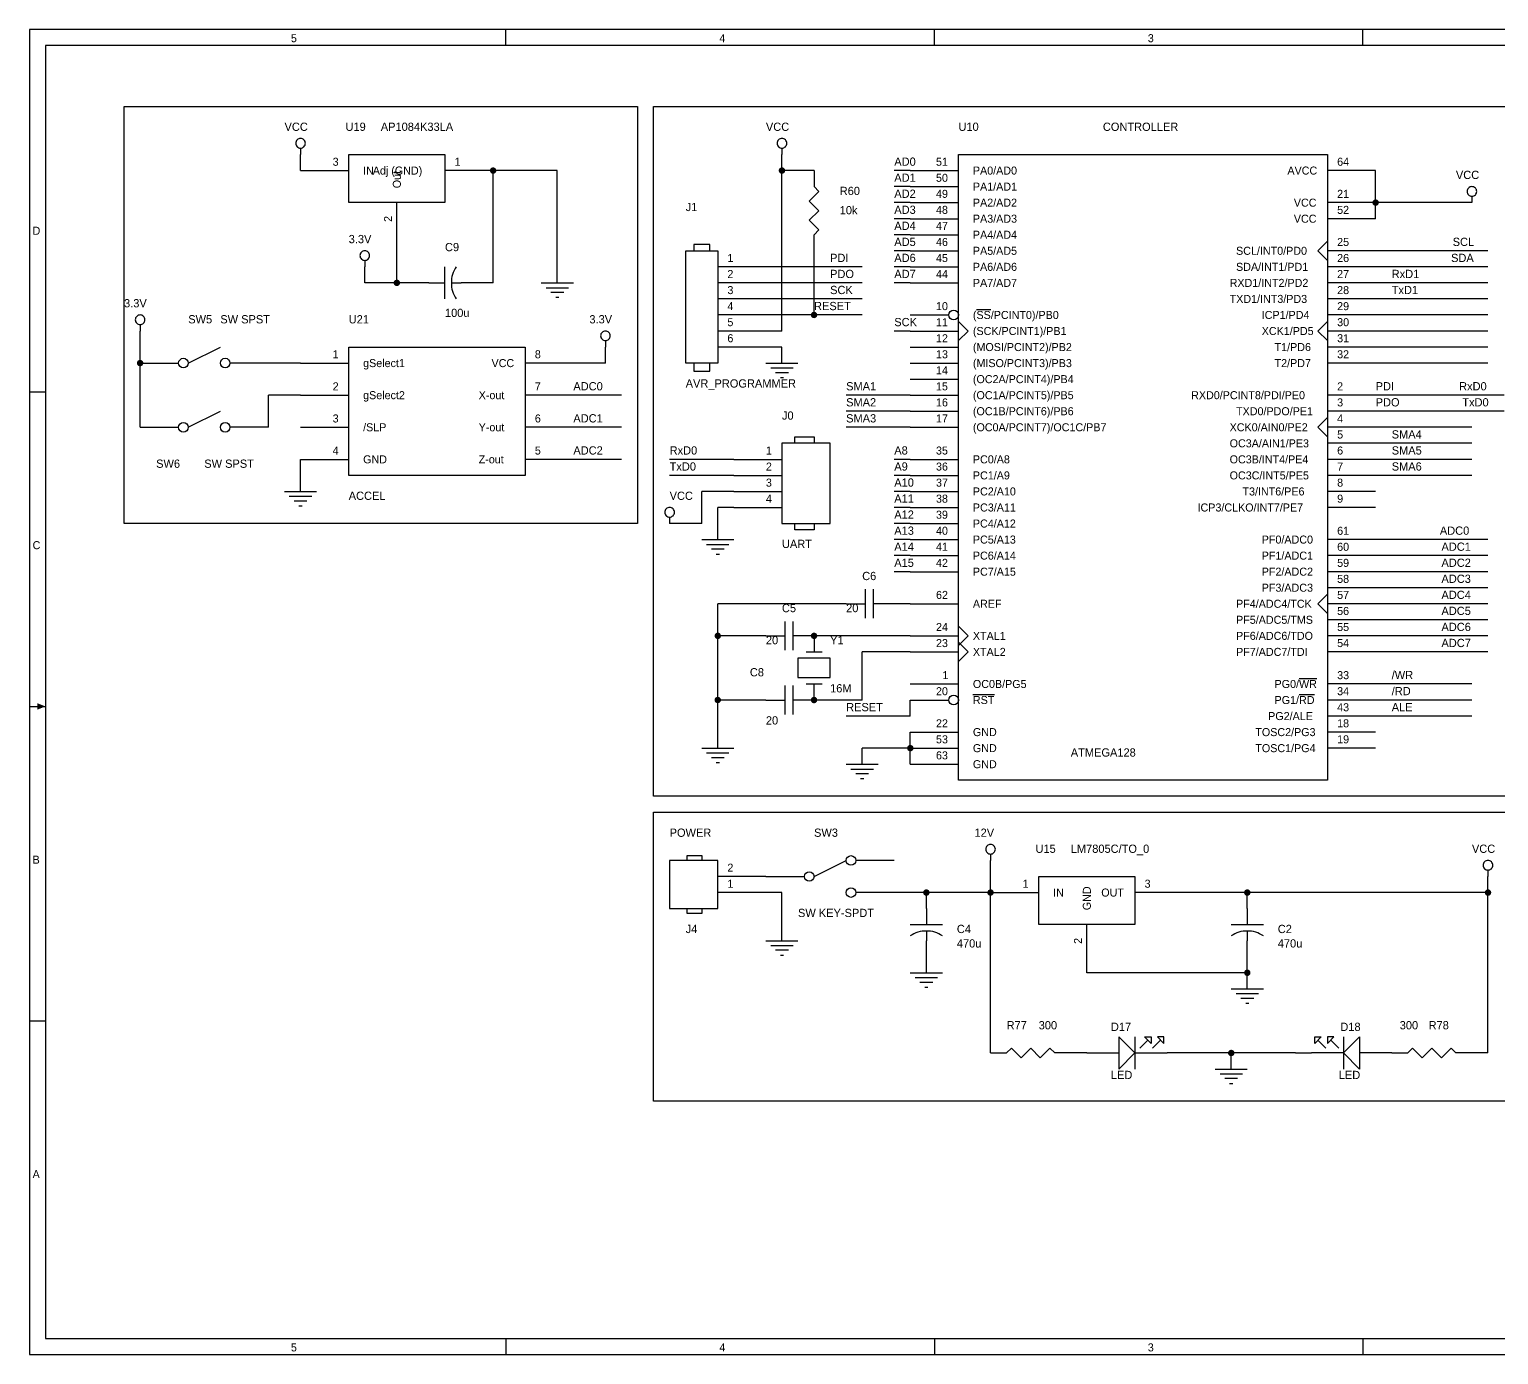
# Model space of a CAD drawing. Extents: x -3 to 347, y 3 to 212.
# Drawn here: x -2.5 to 230, y 2.5 to 212.3 of the extents above; entities that cross this region are included whole.
import ezdxf

# ---------------------------------------------------------------- set-up
doc = ezdxf.new("R2010")
doc.units = 0

msp = doc.modelspace()

# ---------------------------------------------------------------- linework, layer by layer
at = {"layer": 'COMMENTS'}
for points in [[(12.446, 200.152), (93.726, 200.152), (93.726, 134.112), (12.446, 134.112)], [(96.266, 200.152), (233.426, 200.152), (233.426, 90.932), (96.266, 90.932)], [(96.266, 88.392), (233.426, 88.392), (233.426, 42.672), (96.266, 42.672)]]:
    msp.add_lwpolyline(points, close=True, dxfattribs=at)
at = {"layer": 'PARTS'}
for p, q in [((40.386, 189.992), (48.006, 189.992)), ((70.866, 189.992), (63.246, 189.992)), ((121.666, 189.992), (121.666, 187.452)), ((136.906, 189.992), (144.526, 189.992)), ((210.566, 189.992), (202.946, 189.992)), ((136.906, 187.452), (144.526, 187.452)), ((55.626, 177.292), (55.626, 184.912)), ((136.906, 184.912), (144.526, 184.912)), ((210.566, 184.912), (202.946, 184.912)), ((136.906, 182.372), (144.526, 182.372)), ((210.566, 182.372), (202.946, 182.372)), ((121.666, 177.292), (121.666, 179.832)), ((136.906, 179.832), (144.526, 179.832)), ((136.906, 177.292), (144.526, 177.292)), ((202.946, 178.816), (201.422, 177.292)), ((201.422, 177.292), (202.946, 175.768)), ((210.566, 177.292), (202.946, 177.292)), ((114.046, 174.752), (106.426, 174.752)), ((136.906, 174.752), (144.526, 174.752)), ((210.566, 174.752), (202.946, 174.752)), ((60.706, 172.212), (63.246, 172.212)), ((68.326, 172.212), (65.786, 172.212)), ((114.046, 172.212), (106.426, 172.212)), ((136.906, 172.212), (144.526, 172.212)), ((210.566, 172.212), (202.946, 172.212)), ((114.046, 169.672), (106.426, 169.672)), ((210.566, 169.672), (202.946, 169.672)), ((114.046, 167.132), (106.426, 167.132)), ((136.906, 167.132), (143.002, 167.132)), ((144.526, 166.116), (146.05, 164.592)), ((202.946, 166.116), (201.422, 164.592)), ((210.566, 167.132), (202.946, 167.132)), ((114.046, 164.592), (106.426, 164.592)), ((136.906, 164.592), (144.526, 164.592)), ((146.05, 164.592), (144.526, 163.068)), ((201.422, 164.592), (202.946, 163.068)), ((210.566, 164.592), (202.946, 164.592)), ((114.046, 162.052), (106.426, 162.052)), ((136.906, 162.052), (144.526, 162.052)), ((210.566, 162.052), (202.946, 162.052)), ((14.986, 159.512), (21.082, 159.512)), ((35.306, 159.512), (29.21, 159.512)), ((40.386, 159.512), (48.006, 159.512)), ((83.566, 159.512), (75.946, 159.512)), ((136.906, 159.512), (144.526, 159.512)), ((210.566, 159.512), (202.946, 159.512)), ((136.906, 156.972), (144.526, 156.972)), ((40.386, 154.432), (48.006, 154.432)), ((83.566, 154.432), (75.946, 154.432)), ((136.906, 154.432), (144.526, 154.432)), ((210.566, 154.432), (202.946, 154.432)), ((136.906, 151.892), (144.526, 151.892)), ((210.566, 151.892), (202.946, 151.892)), ((14.986, 149.352), (21.082, 149.352)), ((35.306, 149.352), (29.21, 149.352)), ((40.386, 149.352), (48.006, 149.352)), ((83.566, 149.352), (75.946, 149.352)), ((136.906, 149.352), (144.526, 149.352)), ((202.946, 150.876), (201.422, 149.352)), ((201.422, 149.352), (202.946, 147.828)), ((210.566, 149.352), (202.946, 149.352)), ((210.566, 146.812), (202.946, 146.812)), ((40.386, 144.272), (48.006, 144.272)), ((83.566, 144.272), (75.946, 144.272)), ((108.966, 144.272), (116.586, 144.272)), ((136.906, 144.272), (144.526, 144.272)), ((210.566, 144.272), (202.946, 144.272)), ((108.966, 141.732), (116.586, 141.732)), ((136.906, 141.732), (144.526, 141.732)), ((210.566, 141.732), (202.946, 141.732)), ((108.966, 139.192), (116.586, 139.192)), ((136.906, 139.192), (144.526, 139.192)), ((210.566, 139.192), (202.946, 139.192)), ((108.966, 136.652), (116.586, 136.652)), ((136.906, 136.652), (144.526, 136.652)), ((210.566, 136.652), (202.946, 136.652)), ((136.906, 134.112), (144.526, 134.112)), ((136.906, 131.572), (144.526, 131.572)), ((210.566, 131.572), (202.946, 131.572)), ((136.906, 129.032), (144.526, 129.032)), ((210.566, 129.032), (202.946, 129.032)), ((136.906, 126.492), (144.526, 126.492)), ((210.566, 126.492), (202.946, 126.492)), ((210.566, 123.952), (202.946, 123.952)), ((126.746, 121.412), (129.286, 121.412)), ((134.366, 121.412), (131.826, 121.412)), ((136.906, 121.412), (144.526, 121.412)), ((202.946, 122.936), (201.422, 121.412)), ((201.422, 121.412), (202.946, 119.888)), ((210.566, 121.412), (202.946, 121.412)), ((210.566, 118.872), (202.946, 118.872)), ((114.046, 116.332), (116.586, 116.332)), ((121.666, 116.332), (119.126, 116.332)), ((121.666, 116.332), (121.666, 113.792)), ((136.906, 116.332), (144.526, 116.332)), ((144.526, 117.856), (146.05, 116.332)), ((146.05, 116.332), (144.526, 114.808)), ((210.566, 116.332), (202.946, 116.332)), ((144.526, 115.316), (146.05, 113.792)), ((136.906, 113.792), (144.526, 113.792)), ((146.05, 113.792), (144.526, 112.268)), ((210.566, 113.792), (202.946, 113.792)), ((121.666, 106.172), (121.666, 108.712)), ((136.906, 108.712), (144.526, 108.712)), ((210.566, 108.712), (202.946, 108.712)), ((114.046, 106.172), (116.586, 106.172)), ((121.666, 106.172), (119.126, 106.172)), ((136.906, 106.172), (143.002, 106.172)), ((210.566, 106.172), (202.946, 106.172)), ((210.566, 103.632), (202.946, 103.632)), ((136.906, 101.092), (144.526, 101.092)), ((210.566, 101.092), (202.946, 101.092)), ((136.906, 98.552), (144.526, 98.552)), ((210.566, 98.552), (202.946, 98.552)), ((136.906, 96.012), (144.526, 96.012)), ((134.366, 80.772), (128.27, 80.772)), ((114.046, 78.232), (106.426, 78.232)), ((114.046, 78.232), (120.142, 78.232)), ((114.046, 75.692), (106.426, 75.692)), ((134.366, 75.692), (128.27, 75.692)), ((149.606, 75.692), (157.226, 75.692)), ((180.086, 75.692), (172.466, 75.692)), ((139.446, 73.152), (139.446, 70.612)), ((190.246, 73.152), (190.246, 70.612)), ((164.846, 62.992), (164.846, 70.612)), ((139.446, 65.532), (139.446, 68.072)), ((190.246, 65.532), (190.246, 68.072)), ((149.606, 50.292), (152.146, 50.292)), ((162.306, 50.292), (159.766, 50.292)), ((164.846, 50.292), (167.386, 50.292)), ((180.086, 50.292), (177.546, 50.292)), ((197.866, 50.292), (200.406, 50.292)), ((213.106, 50.292), (210.566, 50.292)), ((213.106, 50.292), (215.646, 50.292)), ((225.806, 50.292), (223.266, 50.292))]:
    msp.add_line(p, q, dxfattribs=at)
for points in [[(41.148, 194.31, 0.0985), (41.09, 194.6016, 0.0985), (40.9248, 194.8488, 0.0985), (40.6776, 195.014, 0.0985), (40.386, 195.072, 0.0985), (40.0944, 195.014, 0.0985), (39.8472, 194.8488, 0.0985), (39.682, 194.6016, 0.0985), (39.624, 194.31, 0.0985), (39.682, 194.0184, 0.0985), (39.8472, 193.7712, 0.0985), (40.0944, 193.606, 0.0985), (40.386, 193.548, 0.0985), (40.6776, 193.606, 0.0985), (40.9248, 193.7712, 0.0985), (41.09, 194.0184, 0.0985)], [(117.348, 194.31, 0.0985), (117.29, 194.6016, 0.0985), (117.1248, 194.8488, 0.0985), (116.8776, 195.014, 0.0985), (116.586, 195.072, 0.0985), (116.2944, 195.014, 0.0985), (116.0472, 194.8488, 0.0985), (115.882, 194.6016, 0.0985), (115.824, 194.31, 0.0985), (115.882, 194.0184, 0.0985), (116.0472, 193.7712, 0.0985), (116.2944, 193.606, 0.0985), (116.586, 193.548, 0.0985), (116.8776, 193.606, 0.0985), (117.1248, 193.7712, 0.0985), (117.29, 194.0184, 0.0985)], [(226.568, 186.69, 0.0985), (226.51, 186.9816, 0.0985), (226.3448, 187.2288, 0.0985), (226.0976, 187.394, 0.0985), (225.806, 187.452, 0.0985), (225.5144, 187.394, 0.0985), (225.2672, 187.2288, 0.0985), (225.102, 186.9816, 0.0985), (225.044, 186.69, 0.0985), (225.102, 186.3984, 0.0985), (225.2672, 186.1512, 0.0985), (225.5144, 185.986, 0.0985), (225.806, 185.928, 0.0985), (226.0976, 185.986, 0.0985), (226.3448, 186.1512, 0.0985), (226.51, 186.3984, 0.0985)], [(51.308, 176.53, 0.0985), (51.25, 176.8216, 0.0985), (51.0848, 177.0688, 0.0985), (50.8376, 177.234, 0.0985), (50.546, 177.292, 0.0985), (50.2544, 177.234, 0.0985), (50.0072, 177.0688, 0.0985), (49.842, 176.8216, 0.0985), (49.784, 176.53, 0.0985), (49.842, 176.2384, 0.0985), (50.0072, 175.9912, 0.0985), (50.2544, 175.826, 0.0985), (50.546, 175.768, 0.0985), (50.8376, 175.826, 0.0985), (51.0848, 175.9912, 0.0985), (51.25, 176.2384, 0.0985)], [(15.748, 166.37, 0.0985), (15.69, 166.6616, 0.0985), (15.5248, 166.9088, 0.0985), (15.2776, 167.074, 0.0985), (14.986, 167.132, 0.0985), (14.6944, 167.074, 0.0985), (14.4472, 166.9088, 0.0985), (14.282, 166.6616, 0.0985), (14.224, 166.37, 0.0985), (14.282, 166.0784, 0.0985), (14.4472, 165.8312, 0.0985), (14.6944, 165.666, 0.0985), (14.986, 165.608, 0.0985), (15.2776, 165.666, 0.0985), (15.5248, 165.8312, 0.0985), (15.69, 166.0784, 0.0985)], [(89.408, 163.83, 0.0985), (89.35, 164.1216, 0.0985), (89.1848, 164.3688, 0.0985), (88.9376, 164.534, 0.0985), (88.646, 164.592, 0.0985), (88.3544, 164.534, 0.0985), (88.1072, 164.3688, 0.0985), (87.942, 164.1216, 0.0985), (87.884, 163.83, 0.0985), (87.942, 163.5384, 0.0985), (88.1072, 163.2912, 0.0985), (88.3544, 163.126, 0.0985), (88.646, 163.068, 0.0985), (88.9376, 163.126, 0.0985), (89.1848, 163.2912, 0.0985), (89.35, 163.5384, 0.0985)], [(99.568, 135.89, 0.0985), (99.51, 136.1816, 0.0985), (99.3448, 136.4288, 0.0985), (99.0976, 136.594, 0.0985), (98.806, 136.652, 0.0985), (98.5144, 136.594, 0.0985), (98.2672, 136.4288, 0.0985), (98.102, 136.1816, 0.0985), (98.044, 135.89, 0.0985), (98.102, 135.5984, 0.0985), (98.2672, 135.3512, 0.0985), (98.5144, 135.186, 0.0985), (98.806, 135.128, 0.0985), (99.0976, 135.186, 0.0985), (99.3448, 135.3512, 0.0985), (99.51, 135.5984, 0.0985)], [(150.368, 82.55, 0.0985), (150.31, 82.8416, 0.0985), (150.1448, 83.0888, 0.0985), (149.8976, 83.254, 0.0985), (149.606, 83.312, 0.0985), (149.3144, 83.254, 0.0985), (149.0672, 83.0888, 0.0985), (148.902, 82.8416, 0.0985), (148.844, 82.55, 0.0985), (148.902, 82.2584, 0.0985), (149.0672, 82.0112, 0.0985), (149.3144, 81.846, 0.0985), (149.606, 81.788, 0.0985), (149.8976, 81.846, 0.0985), (150.1448, 82.0112, 0.0985), (150.31, 82.2584, 0.0985)], [(229.108, 80.01, 0.0985), (229.05, 80.3016, 0.0985), (228.8848, 80.5488, 0.0985), (228.6376, 80.714, 0.0985), (228.346, 80.772, 0.0985), (228.0544, 80.714, 0.0985), (227.8072, 80.5488, 0.0985), (227.642, 80.3016, 0.0985), (227.584, 80.01, 0.0985), (227.642, 79.7184, 0.0985), (227.8072, 79.4712, 0.0985), (228.0544, 79.306, 0.0985), (228.346, 79.248, 0.0985), (228.6376, 79.306, 0.0985), (228.8848, 79.4712, 0.0985), (229.05, 79.7184, 0.0985)]]:
    msp.add_lwpolyline(points, format="xyb", close=True, dxfattribs=at)
for points in [[(40.386, 193.548), (40.386, 192.532)], [(116.586, 193.548), (116.586, 192.532)], [(122.428, 186.69), (120.904, 185.166)], [(121.666, 187.452), (122.428, 186.69)], [(120.904, 185.166), (122.428, 183.642)], [(225.806, 185.928), (225.806, 184.912)], [(122.428, 183.642), (120.904, 182.118)], [(120.904, 182.118), (122.428, 180.594)], [(122.428, 180.594), (121.666, 179.832)], [(105.156, 177.292), (105.156, 177.292), (105.156, 178.308), (102.616, 178.308), (102.616, 177.292)], [(50.546, 175.768), (50.546, 174.752)], [(63.246, 169.672), (63.246, 174.752)], [(64.262, 172.212), (65.786, 172.212)], [(78.486, 172.212), (83.566, 172.212)], [(79.248, 171.45), (82.804, 171.45)], [(82.042, 170.688), (80.01, 170.688)], [(80.772, 169.926), (81.28, 169.926)], [(14.986, 165.608), (14.986, 164.592)], [(88.646, 163.068), (88.646, 162.052)], [(22.606, 159.512), (27.686, 162.052)], [(102.616, 159.512), (102.616, 159.258), (102.616, 158.242), (105.156, 158.242), (105.156, 159.512)], [(114.046, 159.512), (119.126, 159.512)], [(114.808, 158.75), (118.364, 158.75)], [(117.602, 157.988), (115.57, 157.988)], [(116.332, 157.226), (116.84, 157.226)], [(22.606, 149.352), (27.686, 151.892)], [(118.618, 146.812), (118.618, 146.812), (118.618, 147.828), (121.666, 147.828), (121.666, 146.812)], [(37.846, 139.192), (42.926, 139.192)], [(38.608, 138.43), (42.164, 138.43)], [(41.402, 137.668), (39.37, 137.668)], [(40.132, 136.906), (40.64, 136.906)], [(98.806, 135.128), (98.806, 134.112)], [(121.666, 134.112), (121.666, 134.112), (121.666, 133.096), (118.618, 133.096), (118.618, 134.112)], [(103.886, 131.572), (108.966, 131.572)], [(104.648, 130.81), (108.204, 130.81)], [(107.442, 130.048), (105.41, 130.048)], [(106.172, 129.286), (106.68, 129.286)], [(129.794, 119.126), (129.794, 123.698)], [(131.064, 119.126), (131.064, 123.698)], [(129.286, 121.412), (129.794, 121.412)], [(131.826, 121.412), (131.064, 121.412)], [(117.094, 114.046), (117.094, 118.618)], [(118.364, 114.046), (118.364, 118.618)], [(116.586, 116.332), (117.094, 116.332)], [(119.126, 116.332), (118.364, 116.332)], [(124.206, 112.776), (119.126, 112.776)], [(119.126, 112.776), (119.126, 109.728)], [(120.396, 113.792), (122.936, 113.792)], [(124.206, 109.728), (124.206, 112.776)], [(119.126, 109.728), (124.206, 109.728)], [(117.094, 103.886), (117.094, 108.458)], [(118.364, 103.886), (118.364, 108.458)], [(120.396, 108.712), (122.936, 108.712)], [(116.586, 106.172), (117.094, 106.172)], [(119.126, 106.172), (118.364, 106.172)], [(103.886, 98.552), (108.966, 98.552)], [(104.648, 97.79), (108.204, 97.79)], [(107.442, 97.028), (105.41, 97.028)], [(106.172, 96.266), (106.68, 96.266)], [(126.746, 96.012), (131.826, 96.012)], [(127.508, 95.25), (131.064, 95.25)], [(130.302, 94.488), (128.27, 94.488)], [(129.032, 93.726), (129.54, 93.726)], [(101.6, 80.772), (101.6, 80.772), (101.6, 81.534), (103.886, 81.534), (103.886, 80.772)], [(149.606, 81.788), (149.606, 80.772)], [(121.666, 78.232), (126.746, 80.772)], [(228.346, 79.248), (228.346, 78.232)], [(103.886, 73.152), (103.886, 73.152), (103.886, 72.39), (101.6, 72.39), (101.6, 73.152)], [(136.906, 70.612), (141.986, 70.612)], [(187.706, 70.612), (192.786, 70.612)], [(114.046, 68.072), (119.126, 68.072)], [(139.446, 69.596), (139.446, 68.072)], [(190.246, 69.596), (190.246, 68.072)], [(114.808, 67.31), (118.364, 67.31)], [(117.602, 66.548), (115.57, 66.548)], [(116.332, 65.786), (116.84, 65.786)], [(136.906, 62.992), (141.986, 62.992)], [(137.668, 62.23), (141.224, 62.23)], [(140.462, 61.468), (138.43, 61.468)], [(139.192, 60.706), (139.7, 60.706)], [(187.706, 60.452), (192.786, 60.452)], [(188.468, 59.69), (192.024, 59.69)], [(191.262, 58.928), (189.23, 58.928)], [(189.992, 58.166), (190.5, 58.166)], [(172.466, 52.832), (172.466, 47.752)], [(174.498, 52.324), (173.228, 51.054)], [(176.53, 52.324), (175.26, 51.054)], [(201.422, 52.324), (202.692, 51.054)], [(203.454, 52.324), (204.724, 51.054)], [(205.486, 52.832), (205.486, 47.752)], [(152.146, 50.292), (152.908, 51.054)], [(152.908, 51.054), (154.432, 49.53)], [(154.432, 49.53), (155.956, 51.054)], [(155.956, 51.054), (157.48, 49.53)], [(157.48, 49.53), (159.004, 51.054)], [(159.004, 51.054), (159.766, 50.292)], [(167.386, 50.292), (169.926, 50.292)], [(172.466, 50.292), (177.546, 50.292)], [(205.486, 50.292), (200.406, 50.292)], [(210.566, 50.292), (208.026, 50.292)], [(216.408, 51.054), (215.646, 50.292)], [(217.932, 49.53), (216.408, 51.054)], [(219.456, 51.054), (217.932, 49.53)], [(220.98, 49.53), (219.456, 51.054)], [(222.504, 51.054), (220.98, 49.53)], [(223.266, 50.292), (222.504, 51.054)], [(185.166, 47.752), (190.246, 47.752)], [(185.928, 46.99), (189.484, 46.99)], [(188.722, 46.228), (186.69, 46.228)], [(187.452, 45.466), (187.96, 45.466)]]:
    msp.add_lwpolyline(points, dxfattribs=at)
for points in [[(48.006, 192.532), (63.246, 192.532), (63.246, 184.912), (48.006, 184.912)], [(144.526, 192.532), (202.946, 192.532), (202.946, 93.472), (144.526, 93.472)], [(101.346, 177.292), (106.426, 177.292), (106.426, 159.512), (101.346, 159.512)], [(48.006, 162.052), (75.946, 162.052), (75.946, 141.732), (48.006, 141.732)], [(124.206, 146.812), (116.586, 146.812), (116.586, 134.112), (124.206, 134.112)], [(98.806, 73.152), (106.426, 73.152), (106.426, 80.772), (98.806, 80.772)], [(157.226, 78.232), (172.466, 78.232), (172.466, 70.612), (157.226, 70.612)], [(169.926, 52.832), (169.926, 47.752), (172.466, 50.292), (169.926, 52.832)], [(173.99, 52.832), (175.006, 52.832), (175.006, 51.816), (173.99, 52.832)], [(177.038, 52.832), (176.022, 52.832), (177.038, 51.816), (177.038, 52.832)], [(200.914, 52.832), (201.93, 52.832), (200.914, 51.816), (200.914, 52.832)], [(203.962, 52.832), (202.946, 52.832), (202.946, 51.816), (203.962, 52.832)], [(208.026, 52.832), (208.026, 47.752), (205.486, 50.292), (208.026, 52.832)]]:
    msp.add_lwpolyline(points, close=True, dxfattribs=at)
for points in [[(65.024, 174.752, 0.1654), (64.262, 172.212)], [(64.262, 172.212, 0.1654), (65.024, 169.672)], [(139.446, 69.596, 0.1654), (136.906, 68.834)], [(141.986, 68.834, 0.1654), (139.446, 69.596)], [(190.246, 69.596, 0.1654), (187.706, 68.834)], [(192.786, 68.834, 0.1654), (190.246, 69.596)]]:
    msp.add_lwpolyline(points, format="xyb", dxfattribs=at)
for centre in [(143.764, 167.132), (21.844, 159.512), (28.448, 159.512), (21.844, 149.352), (28.448, 149.352), (143.764, 106.172), (127.508, 80.772), (120.904, 78.232), (127.508, 75.692)]:
    msp.add_circle(centre, 0.762, dxfattribs=at)
at = {"layer": 'TITLE'}
for points in [[(-2.54, 2.54), (347.218, 2.54), (347.218, 212.344), (-2.54, 212.344)], [(0, 5.08), (344.678, 5.08), (344.678, 209.804), (0, 209.804)]]:
    msp.add_lwpolyline(points, close=True, dxfattribs=at)
for points in [[(72.898, 209.804), (72.898, 212.344)], [(140.716, 209.804), (140.716, 212.344)], [(208.534, 209.804), (208.534, 212.344)], [(-2.54, 154.94), (0, 154.94)], [(-2.54, 105.156), (0, 105.156)], [(-2.54, 55.372), (0, 55.372)], [(72.898, 5.08), (72.898, 2.54)], [(140.716, 5.08), (140.716, 2.54)], [(208.534, 5.08), (208.534, 2.54)]]:
    msp.add_lwpolyline(points, dxfattribs=at)
msp.add_solid([(0, 105.156), (-1.27, 105.664), (-1.27, 104.648), (-1.27, 105.156)], dxfattribs=at)
msp.add_solid([(0, 105.156), (-1.27, 105.664), (-1.27, 104.648), (-1.27, 105.156)], dxfattribs=at)
msp.add_solid([(0, 105.156), (-1.27, 105.664), (-1.27, 104.648), (-1.27, 105.156)], dxfattribs=at)
at = {"layer": 'WIRE'}
for points in [[(40.386, 189.992), (40.386, 192.532)], [(116.586, 189.992), (116.586, 192.532)], [(81.026, 189.992), (70.866, 189.992)], [(70.866, 172.212), (70.866, 189.992)], [(81.026, 172.212), (81.026, 189.992)], [(116.586, 164.592), (116.586, 189.992)], [(121.666, 189.992), (116.586, 189.992)], [(136.906, 189.992), (134.366, 189.992)], [(210.566, 184.912), (210.566, 189.992)], [(136.906, 187.452), (134.366, 187.452)], [(136.906, 184.912), (134.366, 184.912)], [(210.566, 182.372), (210.566, 184.912)], [(225.806, 184.912), (210.566, 184.912)], [(136.906, 182.372), (134.366, 182.372)], [(136.906, 179.832), (134.366, 179.832)], [(55.626, 172.212), (55.626, 177.292)], [(121.666, 167.132), (121.666, 177.292)], [(136.906, 177.292), (134.366, 177.292)], [(228.346, 177.292), (210.566, 177.292)], [(50.546, 172.212), (50.546, 174.752)], [(129.286, 174.752), (114.046, 174.752)], [(136.906, 174.752), (134.366, 174.752)], [(228.346, 174.752), (210.566, 174.752)], [(55.626, 172.212), (50.546, 172.212)], [(60.706, 172.212), (55.626, 172.212)], [(70.866, 172.212), (68.326, 172.212)], [(129.286, 172.212), (114.046, 172.212)], [(136.906, 172.212), (134.366, 172.212)], [(228.346, 172.212), (210.566, 172.212)], [(129.286, 169.672), (114.046, 169.672)], [(228.346, 169.672), (210.566, 169.672)], [(121.666, 167.132), (114.046, 167.132)], [(129.286, 167.132), (121.666, 167.132)], [(228.346, 167.132), (210.566, 167.132)], [(14.986, 159.512), (14.986, 164.592)], [(116.586, 164.592), (114.046, 164.592)], [(136.906, 164.592), (134.366, 164.592)], [(228.346, 164.592), (210.566, 164.592)], [(88.646, 159.512), (88.646, 162.052)], [(116.586, 162.052), (114.046, 162.052)], [(116.586, 159.512), (116.586, 162.052)], [(228.346, 162.052), (210.566, 162.052)], [(14.986, 149.352), (14.986, 159.512)], [(40.386, 159.512), (35.306, 159.512)], [(88.646, 159.512), (83.566, 159.512)], [(228.346, 159.512), (210.566, 159.512)], [(40.386, 154.432), (35.306, 154.432)], [(35.306, 149.352), (35.306, 154.432)], [(91.186, 154.432), (83.566, 154.432)], [(136.906, 154.432), (126.746, 154.432)], [(230.886, 154.432), (210.566, 154.432)], [(136.906, 151.892), (126.746, 151.892)], [(230.886, 151.892), (210.566, 151.892)], [(91.186, 149.352), (83.566, 149.352)], [(136.906, 149.352), (126.746, 149.352)], [(225.806, 149.352), (210.566, 149.352)], [(225.806, 146.812), (210.566, 146.812)], [(40.386, 139.192), (40.386, 144.272)], [(91.186, 144.272), (83.566, 144.272)], [(108.966, 144.272), (98.806, 144.272)], [(136.906, 144.272), (134.366, 144.272)], [(225.806, 144.272), (210.566, 144.272)], [(108.966, 141.732), (98.806, 141.732)], [(136.906, 141.732), (134.366, 141.732)], [(225.806, 141.732), (210.566, 141.732)], [(103.886, 134.112), (103.886, 139.192)], [(108.966, 139.192), (103.886, 139.192)], [(136.906, 139.192), (134.366, 139.192)], [(108.966, 136.652), (106.426, 136.652)], [(106.426, 131.572), (106.426, 136.652)], [(136.906, 136.652), (134.366, 136.652)], [(103.886, 134.112), (98.806, 134.112)], [(136.906, 134.112), (134.366, 134.112)], [(136.906, 131.572), (134.366, 131.572)], [(228.346, 131.572), (210.566, 131.572)], [(136.906, 129.032), (134.366, 129.032)], [(228.346, 129.032), (210.566, 129.032)], [(136.906, 126.492), (134.366, 126.492)], [(228.346, 126.492), (210.566, 126.492)], [(228.346, 123.952), (210.566, 123.952)], [(126.746, 121.412), (106.426, 121.412)], [(106.426, 116.332), (106.426, 121.412)], [(136.906, 121.412), (134.366, 121.412)], [(228.346, 121.412), (210.566, 121.412)], [(228.346, 118.872), (210.566, 118.872)], [(114.046, 116.332), (106.426, 116.332)], [(106.426, 106.172), (106.426, 116.332)], [(136.906, 116.332), (121.666, 116.332)], [(228.346, 116.332), (210.566, 116.332)], [(136.906, 113.792), (129.286, 113.792)], [(129.286, 106.172), (129.286, 113.792)], [(228.346, 113.792), (210.566, 113.792)], [(225.806, 108.712), (210.566, 108.712)], [(106.426, 98.552), (106.426, 106.172)], [(114.046, 106.172), (106.426, 106.172)], [(129.286, 106.172), (121.666, 106.172)], [(136.906, 103.632), (136.906, 106.172)], [(225.806, 106.172), (210.566, 106.172)], [(136.906, 103.632), (126.746, 103.632)], [(225.806, 103.632), (210.566, 103.632)], [(136.906, 98.552), (136.906, 101.092)], [(136.906, 98.552), (129.286, 98.552)], [(129.286, 96.012), (129.286, 98.552)], [(136.906, 96.012), (136.906, 98.552)], [(149.606, 75.692), (149.606, 80.772)], [(228.346, 75.692), (228.346, 78.232)], [(116.586, 75.692), (114.046, 75.692)], [(116.586, 68.072), (116.586, 75.692)], [(139.446, 75.692), (134.366, 75.692)], [(149.606, 75.692), (139.446, 75.692)], [(139.446, 73.152), (139.446, 75.692)], [(149.606, 50.292), (149.606, 75.692)], [(190.246, 75.692), (180.086, 75.692)], [(190.246, 73.152), (190.246, 75.692)], [(228.346, 75.692), (190.246, 75.692)], [(228.346, 50.292), (228.346, 75.692)], [(139.446, 62.992), (139.446, 65.532)], [(190.246, 62.992), (190.246, 65.532)], [(190.246, 62.992), (164.846, 62.992)], [(190.246, 60.452), (190.246, 62.992)], [(164.846, 50.292), (162.306, 50.292)], [(187.706, 50.292), (180.086, 50.292)], [(197.866, 50.292), (187.706, 50.292)], [(187.706, 47.752), (187.706, 50.292)], [(228.346, 50.292), (225.806, 50.292)]]:
    msp.add_lwpolyline(points, dxfattribs=at)
at = {"layer": 'WIRE', "const_width": 0.508}
for points in [[(70.612, 189.992, 1), (71.12, 189.992, 1)], [(116.332, 189.992, 1), (116.84, 189.992, 1)], [(210.312, 184.912, 1), (210.82, 184.912, 1)], [(55.372, 172.212, 1), (55.88, 172.212, 1)], [(121.412, 167.132, 1), (121.92, 167.132, 1)], [(14.732, 159.512, 1), (15.24, 159.512, 1)], [(106.172, 116.332, 1), (106.68, 116.332, 1)], [(121.412, 116.332, 1), (121.92, 116.332, 1)], [(106.172, 106.172, 1), (106.68, 106.172, 1)], [(121.412, 106.172, 1), (121.92, 106.172, 1)], [(136.652, 98.552, 1), (137.16, 98.552, 1)], [(139.192, 75.692, 1), (139.7, 75.692, 1)], [(149.352, 75.692, 1), (149.86, 75.692, 1)], [(189.992, 75.692, 1), (190.5, 75.692, 1)], [(228.092, 75.692, 1), (228.6, 75.692, 1)], [(228.092, 75.692, 1), (228.6, 75.692, 1)], [(189.992, 62.992, 1), (190.5, 62.992, 1)], [(187.452, 50.292, 1), (187.96, 50.292, 1)]]:
    msp.add_lwpolyline(points, format="xyb", close=True, dxfattribs=at)

# ---------------------------------------------------------------- texts
at = {"layer": 'COMMENTS'}
msp.add_text('CONTROLLER', height=1.3057, dxfattribs=at).set_placement((167.386, 196.2763))
at = {"layer": 'PARTS'}
for s, p in [('3', (45.466, 190.754)), ('1', (64.77, 190.754)), ('51', (140.97, 190.754)), ('64', (204.47, 190.754)), ('IN', (50.292, 189.357)), ('Adj (GND)', (51.816, 189.357)), ('50', (140.97, 188.214)), ('PA0/AD0', (146.812, 189.357)), ('AVCC', (196.596, 189.357)), ('49', (140.97, 185.674)), ('PA1/AD1', (146.812, 186.817)), ('21', (204.47, 185.674)), ('48', (140.97, 183.134)), ('PA2/AD2', (146.812, 184.277)), ('VCC', (197.612, 184.277)), ('52', (204.47, 183.134)), ('47', (140.97, 180.594)), ('PA3/AD3', (146.812, 181.737)), ('VCC', (197.612, 181.737)), ('46', (140.97, 178.054)), ('PA4/AD4', (146.812, 179.197)), ('25', (204.47, 178.054)), ('1', (107.95, 175.514)), ('45', (140.97, 175.514)), ('PA5/AD5', (146.812, 176.657)), ('SCL/INT0/PD0', (188.468, 176.657)), ('26', (204.47, 175.514)), ('PA6/AD6', (146.812, 174.117)), ('SDA/INT1/PD1', (188.468, 174.117)), ('2', (107.95, 172.974)), ('44', (140.97, 172.974)), ('PA7/AD7', (146.812, 171.577)), ('RXD1/INT2/PD2', (187.452, 171.577)), ('27', (204.47, 172.974)), ('3', (107.95, 170.434)), ('TXD1/INT3/PD3', (187.452, 169.037)), ('28', (204.47, 170.434)), ('4', (107.95, 167.894)), ('10', (140.97, 167.894)), ('(%%oSS%%o/PCINT0)/PB0', (146.812, 166.497)), ('ICP1/PD4', (192.532, 166.497)), ('29', (204.47, 167.894)), ('5', (107.95, 165.354)), ('11', (140.97, 165.354)), ('(SCK/PCINT1)/PB1', (146.812, 163.957)), ('XCK1/PD5', (192.532, 163.957)), ('30', (204.47, 165.354)), ('6', (107.95, 162.814)), ('12', (140.97, 162.814)), ('31', (204.47, 162.814)), ('1', (45.466, 160.274)), ('8', (77.47, 160.274)), ('13', (140.97, 160.274)), ('(MOSI/PCINT2)/PB2', (146.812, 161.417)), ('T1/PD6', (194.564, 161.417)), ('32', (204.47, 160.274)), ('gSelect1', (50.292, 158.877)), ('VCC', (70.612, 158.877)), ('14', (140.97, 157.734)), ('(MISO/PCINT3)/PB3', (146.812, 158.877)), ('T2/PD7', (194.564, 158.877)), ('2', (45.466, 155.194)), ('7', (77.47, 155.194)), ('15', (140.97, 155.194)), ('(OC2A/PCINT4)/PB4', (146.812, 156.337)), ('2', (204.47, 155.194)), ('gSelect2', (50.292, 153.797)), ('X-out', (68.58, 153.797)), ('16', (140.97, 152.654)), ('(OC1A/PCINT5)/PB5', (146.812, 153.797)), ('RXD0/PCINT8/PDI/PE0', (181.356, 153.797)), ('3', (204.47, 152.654)), ('3', (45.466, 150.114)), ('6', (77.47, 150.114)), ('17', (140.97, 150.114)), ('(OC1B/PCINT6)/PB6', (146.812, 151.257)), ('TXD0/PDO/PE1', (188.468, 151.257)), ('4', (204.47, 150.114)), ('/SLP', (50.292, 148.717)), ('Y-out', (68.58, 148.717)), ('(OC0A/PCINT7)/OC1C/PB7', (146.812, 148.717)), ('XCK0/AIN0/PE2', (187.452, 148.717)), ('OC3A/AIN1/PE3', (187.452, 146.177)), ('5', (204.47, 147.574)), ('4', (45.466, 145.034)), ('GND', (50.292, 143.637)), ('Z-out', (68.58, 143.637)), ('5', (77.47, 145.034)), ('1', (114.046, 145.034)), ('35', (140.97, 145.034)), ('PC0/A8', (146.812, 143.637)), ('OC3B/INT4/PE4', (187.452, 143.637)), ('6', (204.47, 145.034)), ('2', (114.046, 142.494)), ('36', (140.97, 142.494)), ('PC1/A9', (146.812, 141.097)), ('OC3C/INT5/PE5', (187.452, 141.097)), ('7', (204.47, 142.494)), ('3', (114.046, 139.954)), ('37', (140.97, 139.954)), ('PC2/A10', (146.812, 138.557)), ('T3/INT6/PE6', (189.484, 138.557)), ('8', (204.47, 139.954)), ('4', (114.046, 137.414)), ('38', (140.97, 137.414)), ('PC3/A11', (146.812, 136.017)), ('ICP3/CLKO/INT7/PE7', (182.372, 136.017)), ('9', (204.47, 137.414)), ('39', (140.97, 134.874)), ('40', (140.97, 132.334)), ('PC4/A12', (146.812, 133.477)), ('61', (204.47, 132.334)), ('41', (140.97, 129.794)), ('PC5/A13', (146.812, 130.937)), ('PF0/ADC0', (192.532, 130.937)), ('60', (204.47, 129.794)), ('42', (140.97, 127.254)), ('PC6/A14', (146.812, 128.397)), ('PF1/ADC1', (192.532, 128.397)), ('59', (204.47, 127.254)), ('PC7/A15', (146.812, 125.857)), ('PF2/ADC2', (192.532, 125.857)), ('58', (204.47, 124.714)), ('62', (140.97, 122.174)), ('PF3/ADC3', (192.532, 123.317)), ('57', (204.47, 122.174)), ('AREF', (146.812, 120.777)), ('PF4/ADC4/TCK', (188.468, 120.777)), ('PF5/ADC5/TMS', (188.468, 118.237)), ('56', (204.47, 119.634)), ('24', (140.97, 117.094)), ('XTAL1', (146.812, 115.697)), ('PF6/ADC6/TDO', (188.468, 115.697)), ('55', (204.47, 117.094)), ('23', (140.97, 114.554)), ('XTAL2', (146.812, 113.157)), ('PF7/ADC7/TDI', (188.468, 113.157)), ('54', (204.47, 114.554)), ('1', (141.986, 109.474)), ('OC0B/PG5', (146.812, 108.077)), ('PG0/%%oWR%%o', (194.564, 108.077)), ('33', (204.47, 109.474)), ('20', (140.97, 106.934)), ('%%oRST%%o', (146.812, 105.537)), ('PG1/%%oRD%%o', (194.564, 105.537)), ('34', (204.47, 106.934)), ('43', (204.47, 104.394)), ('22', (140.97, 101.854)), ('PG2/ALE', (193.548, 102.997)), ('18', (204.47, 101.854)), ('53', (140.97, 99.314)), ('GND', (146.812, 100.457)), ('TOSC2/PG3', (191.516, 100.457)), ('19', (204.47, 99.314)), ('63', (140.97, 96.774)), ('GND', (146.812, 97.917)), ('TOSC1/PG4', (191.516, 97.917)), ('GND', (146.812, 95.377)), ('2', (107.95, 78.994)), ('1', (107.95, 76.454)), ('1', (154.686, 76.454)), ('3', (173.99, 76.454)), ('IN', (159.512, 75.057)), ('OUT', (167.132, 75.057))]:
    msp.add_text(s, height=1.27, dxfattribs=at).set_placement(p)
for s, p in [('Out', (56.261, 187.198)), ('2', (54.864, 181.864)), ('GND', (165.481, 72.898)), ('2', (164.084, 67.564))]:
    msp.add_text(s, height=1.27, rotation=90, dxfattribs=at).set_placement(p)
at = {"layer": 'PARTTEXT'}
for s, p in [('VCC', (37.846, 196.2763)), ('U19', (47.498, 196.2763)), ('AP1084K33LA', (53.086, 196.2763)), ('VCC', (114.046, 196.2763)), ('U10', (144.526, 196.2763)), ('VCC', (223.266, 188.6563)), ('R60', (125.73, 186.1163)), ('J1', (101.346, 183.5763)), ('10k', (125.73, 183.0683)), ('3.3V', (48.006, 178.4963)), ('C9', (63.246, 177.2263)), ('3.3V', (12.446, 168.3363)), ('100u', (63.246, 166.8123)), ('SW5', (22.606, 165.7963)), ('SW SPST', (27.686, 165.7963)), ('U21', (48.006, 165.7963)), ('3.3V', (86.106, 165.7963)), ('AVR_PROGRAMMER', (101.346, 155.6363)), ('J0', (116.586, 150.5563)), ('SW6', (17.526, 142.9363)), ('SW SPST', (25.146, 142.9363)), ('ACCEL', (48.006, 137.8563)), ('VCC', (98.806, 137.8563)), ('UART', (116.586, 130.2363)), ('C6', (129.286, 125.1563)), ('C5', (116.586, 120.0763)), ('20', (126.746, 120.0763)), ('20', (114.046, 114.9963)), ('Y1', (124.206, 114.9963)), ('C8', (111.506, 109.9163)), ('16M', (124.206, 107.3763)), ('20', (114.046, 102.2963)), ('ATMEGA128', (162.306, 97.2163)), ('POWER', (98.806, 84.5163)), ('SW3', (121.666, 84.5163)), ('12V', (147.066, 84.5163)), ('U15', (156.718, 81.9763)), ('LM7805C/TO_0', (162.306, 81.9763)), ('VCC', (225.806, 81.9763)), ('SW KEY-SPDT', (119.126, 71.8163)), ('J4', (101.346, 69.2763)), ('C4', (144.272, 69.2763)), ('C2', (195.072, 69.2763)), ('470u', (144.272, 66.9903)), ('470u', (195.072, 66.9903)), ('R77', (152.146, 54.0363)), ('300', (157.226, 54.0363)), ('D17', (168.656, 53.7823)), ('D18', (204.978, 53.7823)), ('300', (214.376, 54.0363)), ('R78', (218.948, 54.0363)), ('LED', (168.656, 46.1623)), ('LED', (204.724, 46.1623))]:
    msp.add_text(s, height=1.3057, dxfattribs=at).set_placement(p)
at = {"layer": 'TITLE'}
for s, p in [('5', (38.862, 210.312)), ('4', (106.68, 210.312)), ('3', (174.498, 210.312)), ('D', (-2.032, 179.832)), ('C', (-2.032, 130.048)), ('B', (-2.032, 80.264)), ('A', (-2.032, 30.48)), ('5', (38.862, 3.048)), ('4', (106.68, 3.048)), ('3', (174.498, 3.048))]:
    msp.add_text(s, height=1.27, dxfattribs=at).set_placement(p)
at = {"layer": 'WIRETEXT'}
for s, p in [('AD0', (134.366, 190.754)), ('AD1', (134.366, 188.214)), ('AD2', (134.366, 185.674)), ('AD3', (134.366, 183.134)), ('AD4', (134.366, 180.594)), ('AD5', (134.366, 178.054)), ('SCL', (222.758, 178.054)), ('PDI', (124.206, 175.514)), ('AD6', (134.366, 175.514)), ('SDA', (222.504, 175.514)), ('PDO', (124.206, 172.974)), ('AD7', (134.366, 172.974)), ('RxD1', (213.106, 172.974)), ('SCK', (124.206, 170.434)), ('TxD1', (213.106, 170.434)), ('RESET', (121.666, 167.894)), ('SCK', (134.366, 165.354)), ('ADC0', (83.566, 155.194)), ('SMA1', (126.746, 155.194)), ('PDI', (210.566, 155.194)), ('RxD0', (223.774, 155.194)), ('SMA2', (126.746, 152.654)), ('PDO', (210.566, 152.654)), ('TxD0', (224.282, 152.654)), ('ADC1', (83.566, 150.114)), ('SMA3', (126.746, 150.114)), ('SMA4', (213.106, 147.574)), ('ADC2', (83.566, 145.034)), ('RxD0', (98.806, 145.034)), ('A8', (134.366, 145.034)), ('SMA5', (213.106, 145.034)), ('TxD0', (98.806, 142.494)), ('A9', (134.366, 142.494)), ('SMA6', (213.106, 142.494)), ('A10', (134.366, 139.954)), ('A11', (134.366, 137.414)), ('A12', (134.366, 134.874)), ('A13', (134.366, 132.334)), ('ADC0', (220.726, 132.334)), ('A14', (134.366, 129.794)), ('ADC1', (220.98, 129.794)), ('A15', (134.366, 127.254)), ('ADC2', (220.98, 127.254)), ('ADC3', (220.98, 124.714)), ('ADC4', (220.98, 122.174)), ('ADC5', (220.98, 119.634)), ('ADC6', (220.98, 117.094)), ('ADC7', (220.98, 114.554)), ('/WR', (213.106, 109.474)), ('/RD', (213.106, 106.934)), ('RESET', (126.746, 104.394)), ('ALE', (213.106, 104.394))]:
    msp.add_text(s, height=1.3057, dxfattribs=at).set_placement(p)

doc.saveas('drawing.dxf')
